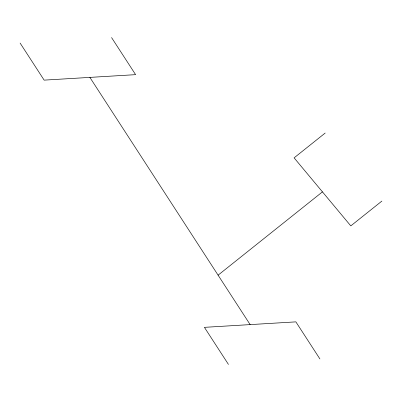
<?xml version="1.0" encoding="UTF-8"?>
<svg xmlns="http://www.w3.org/2000/svg" width="402" height="402" viewBox="0 0 402 402"><rect width="100%" height="100%" fill="white"/><g stroke="black" fill="none" stroke-linecap="round" stroke-linejoin="round"><path stroke-width="0.6" d="M325.203 133.037L294.103 157.855L350.8 225.894L381.9 201.075M218.09 275.164L322.449 191.875M111.565 37.572L135.605 74.656L44.14 80.129L20.1 43.049M319.917 358.951L295.877 321.871L204.412 327.344L228.452 364.428M89.872 77.395L250.144 324.605"/></g></svg>
